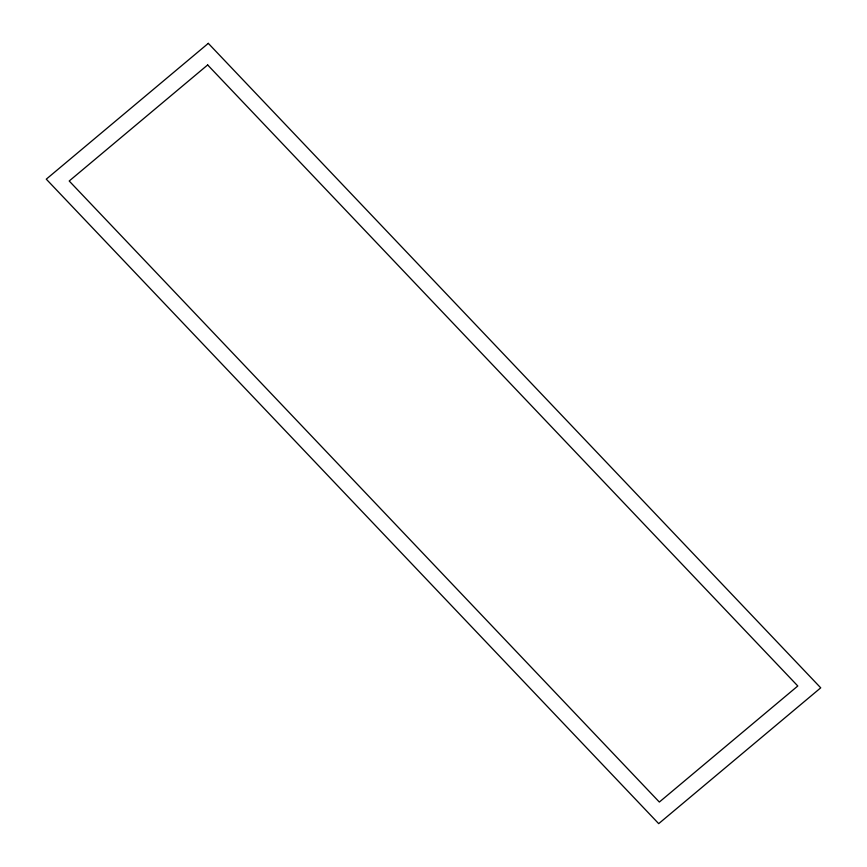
<?xml version="1.0" encoding="UTF-8"?>
<svg xmlns="http://www.w3.org/2000/svg" width="867" height="867" viewBox="0 0 867 867"><rect width="100%" height="100%" fill="white"/><g stroke="black" fill="none" stroke-linecap="round" stroke-linejoin="round"><path stroke-width="1.3" d="M208.308 43.35L46.276 179.166L658.692 823.65L820.724 687.834L208.308 43.35M207.657 64.949L69.208 181.008L659.343 802.051L797.792 685.992L207.657 64.949"/></g></svg>
